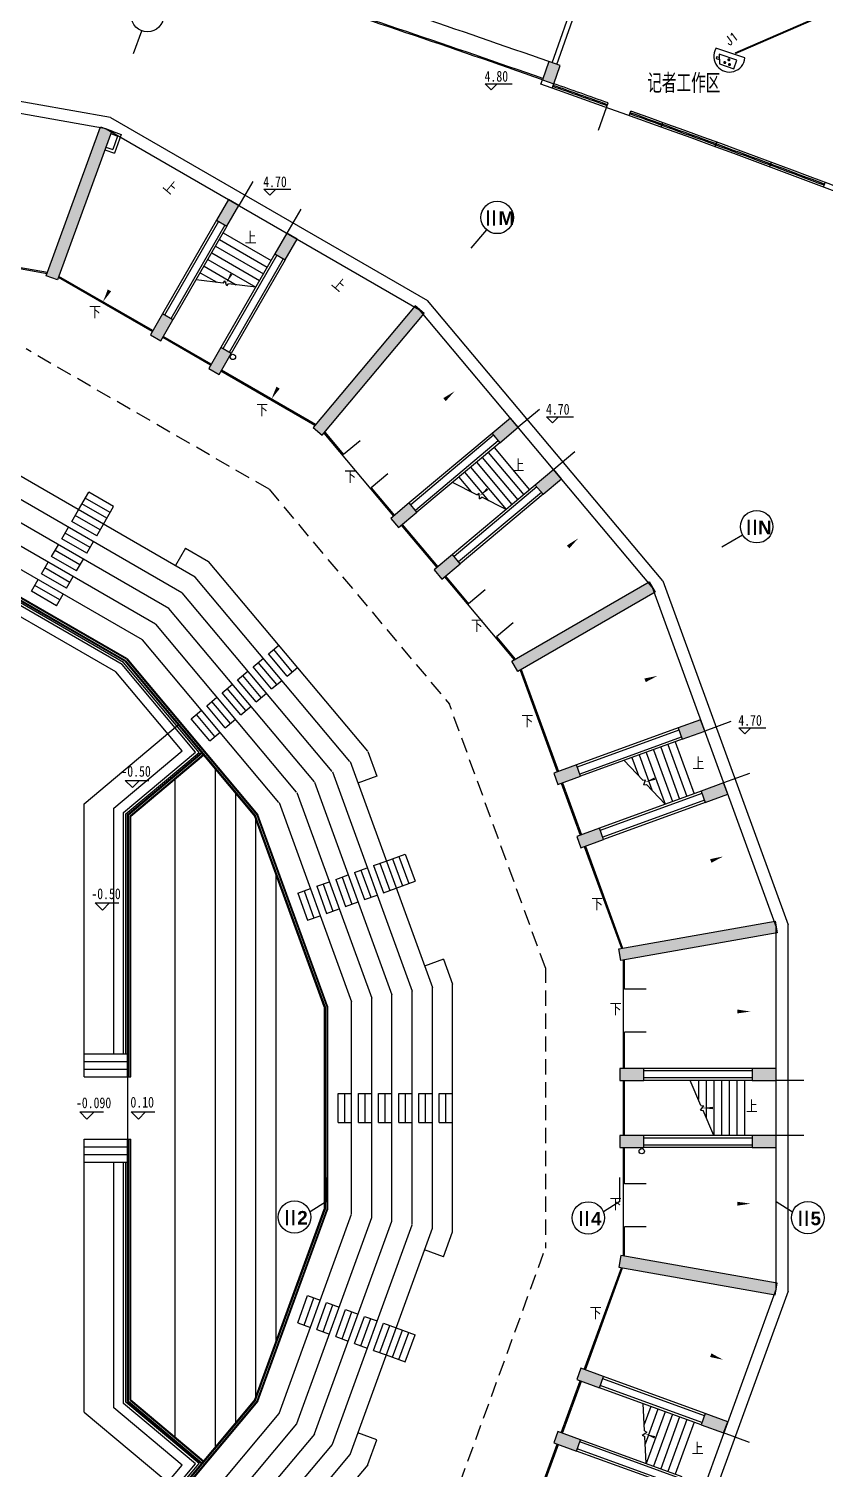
# Model space of a CAD drawing. Extents: x 23317406 to 24383751, y 42324270 to 43451021.
# Drawn here: x 24008980 to 24042113, y 43083414 to 43143351 of the extents above; entities that cross this region are included whole.
import ezdxf

# ---------------------------------------------------------------- set-up
doc = ezdxf.new("R2010")
doc.units = 0
doc.header["$MEASUREMENT"] = 0
doc.linetypes.add('HIDDEN', pattern=[9.525, 6.35, -3.175])
doc.layers.get('0').update_dxf_attribs({"linetype": 'CONTINUOUS'})
for name, color, linetype in [('WZ', 7, 'CONTINUOUS'), ('Y-LG', 7, 'CONTINUOUS'), ('墙', 7, 'CONTINUOUS'), ('投影', 9, 'CONTINUOUS'), ('柱填充', 8, 'CONTINUOUS'), ('柱形', 7, 'CONTINUOUS'), ('标注', 7, 'CONTINUOUS'), ('栏杆', 146, 'CONTINUOUS'), ('楼梯', 5, 'CONTINUOUS'), ('汉字', 7, 'CONTINUOUS'), ('监控管线', 11, 'CONTINUOUS'), ('监控设备', 1, 'CONTINUOUS'), ('辅助件', 9, 'CONTINUOUS'), ('边界', 9, 'CONTINUOUS'), ('门窗', 7, 'CONTINUOUS')]:
    doc.layers.add(name, color=color, linetype=linetype)
doc.styles.add('HZTXT', font='txt', dxfattribs={"width": 0.9, "bigfont": 'HZTXT'})
doc.styles.add('KSHZ', font='ROMANS.shx', dxfattribs={"height": 800, "bigfont": 'dfhz.shx'})
doc.styles.add('Q1', font='SimSun.ttf', dxfattribs={"width": 0.8, "height": 450})
doc.styles.add('T-SG-01$0$Arial', font='ARIALBD.TTF')
doc.linetypes.add('ZIGZAG', pattern='A,0.00254,-5.08,[131,ltypeshp.shx,S=5.08,R=0,X=-5.08,Y=0],-10.16,[131,ltypeshp.shx,S=5.08,R=180,X=5.08,Y=0],-5.08', length=20.32254)

# ---------------------------------------------------------------- blocks, each defined once
blk = doc.blocks.new('M100')
at = {"layer": '门窗'}
blk.add_line((0, 1000), (0, 0), dxfattribs=at)
blk = doc.blocks.new('A$C028B088E')
at = {"layer": 'WZ'}
for p, q in [((1282, 582), (78, 983)), ((111, 632), (96, 555)), ((223, 601), (111, 632)), ((219, 743), (228, 340)), ((952, 486), (219, 743)), ((96, 555), (227, 520)), ((228, 340), (834, 122)), ((834, 122), (957, 487))]:
    blk.add_line(p, q, dxfattribs=at)
at = {"layer": 'WZ', "const_width": 63.8}
for points in [[(480, 384, 1), (417, 395, 1)], [(655, 500, 1), (592, 512, 1)], [(680, 300, 1), (616, 311, 1)]]:
    blk.add_lwpolyline(points, format="xyb", close=True, dxfattribs=at)
at = {"layer": 'WZ'}
blk.add_arc((644, 646), 650, 149.90908, 354.3172, dxfattribs=at)

msp = doc.modelspace()

# ---------------------------------------------------------------- hatches: boundary and pattern name
at = {"layer": '柱填充'}
for points in [[(24031087.91549, 43141821.59924), (24030616.17449, 43141987.31114), (24030351.03545, 43141232.52555), (24030822.77645, 43141066.81365)], [(24012434.47753, 43139102.5972), (24010177.05122, 43132900.36939), (24009707.20491, 43133071.37946), (24011964.63122, 43139273.60728)], [(24016791.05821, 43135382.49565), (24017224.07091, 43135132.49565), (24017724.07091, 43135998.52105), (24017291.05821, 43136248.52105)], [(24020148.94204, 43134598.52105), (24019715.92934, 43134848.52105), (24019215.92934, 43133982.49565), (24019648.94204, 43133732.49565)], [(24014974.06935, 43131235.38223), (24014541.05665, 43131485.38223), (24014041.05665, 43130619.35683), (24014474.06935, 43130369.35683)], [(24025048.93452, 43131819.63707), (24020806.36083, 43126763.53463), (24021189.38305, 43126442.14082), (24025431.95674, 43131498.24326)], [(24017398.94204, 43129835.38133), (24016965.92934, 43130085.38133), (24016465.92934, 43129219.35593), (24016898.94204, 43128969.35593)], [(24028253.45391, 43126512.45278), (24028574.84772, 43126129.43056), (24029340.89216, 43126772.21817), (24029019.49836, 43127155.24039)], [(24031140.69747, 43124627.29373), (24030819.30366, 43125010.31595), (24030053.25922, 43124367.52834), (24030374.65303, 43123984.50612)], [(24025127.64657, 43123236.8877), (24024806.25276, 43123619.90992), (24024040.20832, 43122977.12231), (24024361.60212, 43122594.10009)], [(24026927.45303, 43121091.96187), (24026606.05923, 43121474.9841), (24025840.01478, 43120832.19649), (24026161.40859, 43120449.17427)], [(24035044.74981, 43119907.08827), (24029328.74574, 43116606.95178), (24029078.74574, 43117039.96449), (24034794.74981, 43120340.10097)], [(24035990.84924, 43114256.96873), (24036161.85931, 43113787.12242), (24037101.55194, 43114129.14256), (24036930.54186, 43114598.98887)], [(24031933.2419, 43112248.03347), (24031762.23183, 43112717.87978), (24030822.53921, 43112375.85964), (24030993.54928, 43111906.01333)], [(24038059.20834, 43111498.00323), (24037888.19826, 43111967.84954), (24036948.50564, 43111625.82939), (24037119.51572, 43111155.98308)], [(24032890.89892, 43109616.89244), (24032719.88885, 43110086.73875), (24031780.19623, 43109744.7186), (24031951.2063, 43109274.87229)], [(24040113.41204, 43105727.1966), (24033613.41204, 43104581.07122), (24033526.58796, 43105073.4751), (24040026.58796, 43106219.60047)], [(24034570.00013, 43099594.23755), (24034570.00013, 43100094.23755), (24033570.00013, 43100094.23755), (24033570.00013, 43099594.23755)], [(24039070.00013, 43100094.23575), (24039070.00013, 43099594.23575), (24040070.00013, 43099594.23575), (24040070.00013, 43100094.23575)], [(24034570.00013, 43096794.23575), (24034570.00013, 43097294.23575), (24033570.00013, 43097294.23575), (24033570.00013, 43096794.23575)], [(24040070.00013, 43096794.23575), (24040070.00013, 43097294.23575), (24039070.00013, 43097294.23575), (24039070.00013, 43096794.23575)], [(24040113.41204, 43091161.27632), (24033613.41204, 43092307.4017), (24033526.58796, 43091814.99782), (24040026.58796, 43090668.87245)], [(24032719.88928, 43086801.73447), (24032890.89935, 43087271.58078), (24031951.20673, 43087613.60093), (24031780.19665, 43087143.75461)], [(24037119.51552, 43085732.48844), (24036948.50545, 43085262.64213), (24037888.19807, 43084920.62199), (24038059.20814, 43085390.4683)], [(24031762.23226, 43084170.59344), (24031933.24233, 43084640.43975), (24030993.54971, 43084982.45989), (24030822.53964, 43084512.61358)]]:
    msp.add_hatch(color=256, dxfattribs=at).paths.add_polyline_path(points)

# ---------------------------------------------------------------- linework, layer by layer
for p, q in [((24013342.34069, 43142327.88185), (24013684.36084, 43143267.57447)), ((24027388.18137, 43134218.51195), (24028030.96898, 43134984.5564)), ((24037813.38636, 43121794.23646), (24038679.41176, 43122294.23646)), ((24021370, 43094554.04466), (24021370, 43095554.04466)), ((24033570.00036, 43094554.04466), (24033570.00036, 43095554.04466)), ((24040070.00036, 43094554.04466), (24040070.00036, 43095554.04466))]:
    msp.add_line(p, q)
at = {"color": 2}
for centre in [(24013915.22443, 43143901.86699), (24028464.85062, 43135501.63639), (24039263.97891, 43122631.73646), (24020033.56529, 43093906.43402), (24032257.21979, 43093869.79482), (24041388.66415, 43093879.04466)]:
    msp.add_circle(centre, 675, dxfattribs=at)
at = {"layer": 'Y-LG'}
for centre in [(24017472.58651, 43129697.78469), (24034479.68447, 43096645.68354)]:
    msp.add_circle(centre, 110, dxfattribs=at)
at = {"layer": '墙'}
for p, q in [((24030757.63887, 43141937.61792), (24033640.57708, 43150146.05338)), ((24030946.33527, 43141871.33316), (24033829.27718, 43150079.77915)), ((24016791.05808, 43135382.4958), (24014541.05808, 43131485.38148)), ((24016877.66062, 43135332.4958), (24014627.66062, 43131435.38148)), ((24017137.46825, 43135182.4958), (24014887.46825, 43131285.38148)), ((24017224.07079, 43135132.4958), (24014974.07079, 43131235.38148)), ((24019215.92921, 43133982.4958), (24016965.92921, 43130085.38148)), ((24019302.53175, 43133932.4958), (24017052.53176, 43130035.38148)), ((24019562.33938, 43133782.4958), (24017312.33938, 43129885.38148)), ((24019648.94192, 43133732.4958), (24017398.94192, 43129835.38148)), ((24028253.45372, 43126512.45311), (24024806.25373, 43123619.90887)), ((24028317.73248, 43126435.84867), (24024870.53249, 43123543.30443)), ((24028510.56876, 43126206.03534), (24025063.36877, 43123313.49109)), ((24028574.84753, 43126129.43089), (24025127.64753, 43123236.88665)), ((24030053.25903, 43124367.52867), (24026606.05903, 43121474.98443)), ((24030117.53779, 43124290.92423), (24026670.3378, 43121398.37999)), ((24030310.37407, 43124061.1109), (24026863.17408, 43121168.56665)), ((24030374.65283, 43123984.50645), (24026927.45284, 43121091.96221)), ((24035990.84905, 43114256.96926), (24031762.23226, 43112717.87861)), ((24036025.05106, 43114163), (24031796.43427, 43112623.90935)), ((24036127.65711, 43113881.09221), (24031899.04031, 43112342.00157)), ((24036161.85912, 43113787.12295), (24031933.24233, 43112248.0323)), ((24036948.50545, 43111625.82992), (24032719.88866, 43110086.73928)), ((24036982.70747, 43111531.86066), (24032754.09067, 43109992.77001)), ((24037085.31351, 43111249.95287), (24032856.69672, 43109710.86223)), ((24037119.51552, 43111155.98361), (24032890.89873, 43109616.89297)), ((24039070, 43100094.23646), (24034570, 43100094.23646)), ((24039070, 43099994.23646), (24034570, 43099994.23646)), ((24039070, 43099694.23646), (24034570, 43099694.23646)), ((24039070, 43099594.23646), (24034570, 43099594.23646)), ((24039070, 43097294.23646), (24034570, 43097294.23646)), ((24039070, 43097194.23646), (24034570, 43097194.23646)), ((24039070, 43096894.23646), (24034570, 43096894.23646)), ((24039070, 43096794.23646), (24034570, 43096794.23646)), ((24037085.31351, 43085638.52004), (24032856.69671, 43087177.61069)), ((24037119.51552, 43085732.48931), (24032890.89873, 43087271.57995)), ((24036948.50545, 43085262.643), (24032719.88866, 43086801.73364)), ((24036982.70746, 43085356.61226), (24032754.09067, 43086895.7029)), ((24036161.85912, 43083101.34997), (24031933.24233, 43084640.44061)), ((24035990.84905, 43082631.50366), (24031762.23226, 43084170.5943)), ((24036025.05106, 43082725.47292), (24031796.43427, 43084264.56356)), ((24036127.65711, 43083007.38071), (24031899.04031, 43084546.47135))]:
    msp.add_line(p, q, dxfattribs=at)
at = {"layer": '墙', "ltscale": 100}
for p, q in [((24005307.04405, 43133955.47879), (24009744.22252, 43133173.08451)), ((24014116.05661, 43130749.26074), (24010214.06883, 43133002.07443)), ((24016540.9293, 43129349.25984), (24014549.06931, 43130499.26074)), ((24020875.93117, 43126846.44534), (24016973.942, 43129099.25984)), ((24021258.95339, 43126525.05153), (24024155.11488, 43123073.54068)), ((24024476.50868, 43122690.51846), (24025954.92134, 43120928.61486)), ((24026276.31515, 43120545.59264), (24029172.47762, 43117094.08061)), ((24029422.47663, 43116661.06909), (24030963.4925, 43112427.16277)), ((24031134.50258, 43111957.31645), (24031921.14952, 43109796.02173)), ((24032092.15959, 43109326.17542), (24033633.17492, 43105092.27061)), ((24033719.99956, 43100094.2378), (24033719.99956, 43104599.86676)), ((24033719.99956, 43097294.236), (24033719.99956, 43099594.2378)), ((24033719.99956, 43092288.60857), (24033719.99956, 43096794.236)), ((24032092.15808, 43087562.29861), (24033633.17399, 43091796.2032)), ((24031134.50069, 43084931.15771), (24031921.14794, 43087092.45232)), ((24029422.47409, 43080227.40532), (24030963.49056, 43084461.31142))]:
    msp.add_line(p, q, dxfattribs=at)
at = {"layer": '墙', "color": 9, "linetype": 'ZIGZAG', "ltscale": 10}
for p, q in [((24008565.59204, 43133431.68019), (24009761.58733, 43133220.79395)), ((24014141.05661, 43130792.56201), (24010231.43364, 43133049.78388)), ((24016565.9293, 43129392.56111), (24014574.06931, 43130542.56201)), ((24020908.56636, 43126885.33843), (24016998.942, 43129142.56111)), ((24021291.58858, 43126563.94463), (24022072.21906, 43125633.62544)), ((24023229.23676, 43124254.74545), (24024193.4171, 43123105.68006)), ((24024514.8109, 43122722.65784), (24025993.22356, 43120960.75424)), ((24026314.61737, 43120577.73202), (24027278.7987, 43119428.66546)), ((24028435.8164, 43118049.78546), (24029216.44688, 43117119.46627)), ((24029466.44589, 43116686.45475), (24031010.47714, 43112444.26377)), ((24031181.48721, 43111974.41746), (24031968.13415, 43109813.12274)), ((24032139.14423, 43109343.27643), (24033683.17492, 43105101.08696)), ((24033769.99956, 43103394.23767), (24033769.99956, 43104608.68311)), ((24033769.99956, 43100094.2378), (24033769.99956, 43101594.23767)), ((24033769.99956, 43097294.236), (24033769.99956, 43099594.2378)), ((24033769.99956, 43095294.23767), (24033769.99956, 43096794.236)), ((24033769.99956, 43092279.79222), (24033769.99956, 43093494.23767)), ((24032139.14271, 43087545.19759), (24033683.17399, 43091787.38685)), ((24031181.48532, 43084914.0567), (24031968.13257, 43087075.35131)), ((24029466.44335, 43080202.01964), (24031010.47519, 43084444.21041))]:
    msp.add_line(p, q, dxfattribs=at)
at = {"layer": '墙', "ltscale": 5000}
for start, end in [(67.1172342395, 67.1172342395), (66.2587266313, 66.2587266313), (64.4772342395, 64.4772342395), (64.9387266313, 64.9387266313)]:
    msp.add_arc((23850578.58196, 42857442.58139), 533172.67138, start, end, dxfattribs=at)
at = {"layer": '墙'}
for centre, start, end in [((23850634.74669, 42857737.27781), 79.4743453394, 79.4743453394), ((23850639.30178, 42857736.37231), 78.1227654233, 78.1227654233), ((23850644.55659, 42857735.23786), 77.5606287088, 77.5606287088), ((23850649.0789, 42857734.18074), 76.2090487927, 76.2090487927)]:
    msp.add_arc(centre, 530172.67138, start, end, dxfattribs=at)
at = {"layer": '投影', "linetype": 'HIDDEN', "ltscale": 100}
for p, q in [((24018974.49064, 43124191.46579), (24008865.50936, 43130027.88885)), ((24018974.49064, 43124191.46579), (24026477.6515, 43115249.54689)), ((24030470, 43104280.65952), (24026477.6515, 43115249.54689)), ((24030470, 43104280.65952), (24030470, 43092607.8134)), ((24026269.27368, 43081066.4127), (24030470, 43092607.8134))]:
    msp.add_line(p, q, dxfattribs=at)
at = {"layer": '投影'}
for p, q in [((24015900.67538, 43120539.04134), (24007233.21652, 43125543.20107)), ((24015352.40431, 43119885.63733), (24006941.48758, 43124741.6824)), ((24014804.13325, 43119232.23333), (24006649.75864, 43123940.16373)), ((24011050.38478, 43123339.35794), (24011470.38478, 43124066.81928)), ((24012369.61526, 43123224.33216), (24011330.38478, 43123824.33216)), ((24012509.61526, 43123466.81927), (24011470.38478, 43124066.81928)), ((24014255.86219, 43118578.82932), (24006358.0297, 43123138.64506)), ((24010770.38478, 43122854.38371), (24011050.38478, 43123339.35794)), ((24011949.61526, 43122496.87082), (24010910.38478, 43123096.87082)), ((24012229.61526, 43122981.84505), (24011190.38478, 43123581.84505)), ((24012089.61526, 43122739.35793), (24012509.61526, 43123466.81927)), ((24010350.38477, 43122126.92237), (24010630.38477, 43122611.8966)), ((24011809.61526, 43122254.38371), (24010770.38478, 43122854.38371)), ((24011809.61526, 43122254.38371), (24012089.61526, 43122739.35793)), ((24013707.59112, 43117925.42532), (24006066.30076, 43122337.12639)), ((24009930.38477, 43121399.46103), (24010210.38477, 43121884.43526)), ((24011389.61526, 43121526.92237), (24010350.38477, 43122126.92237)), ((24011529.61526, 43121769.40948), (24010490.38478, 43122369.40949)), ((24011389.61526, 43121526.92237), (24011669.61526, 43122011.8966)), ((24012969.61712, 43117035.1362), (24005670.38291, 43121249.35104)), ((24013060.99563, 43117144.03686), (24005719.0044, 43121382.93749)), ((24010969.61526, 43120799.46103), (24009930.38477, 43121399.46103)), ((24011109.61526, 43121041.94814), (24010070.38477, 43121641.94815)), ((24010969.61526, 43120799.46103), (24011249.61526, 43121284.43526)), ((24015497.4029, 43121741.81927), (24015077.4029, 43121014.35793)), ((24015497.4029, 43121741.81927), (24016455.05458, 43121188.91881)), ((24009510.38477, 43120671.9997), (24009790.38477, 43121156.97392)), ((24010549.61526, 43120071.99969), (24009510.38477, 43120671.9997)), ((24010689.61526, 43120314.48681), (24009650.38477, 43120914.48681)), ((24023078.69083, 43113295.1765), (24016455.05457, 43121188.91881)), ((24009090.38477, 43119944.53836), (24009370.38477, 43120429.51258)), ((24010269.61525, 43119587.02547), (24009230.38477, 43120187.02547)), ((24010549.61526, 43120071.99969), (24010829.61526, 43120556.97392)), ((24022340.00723, 43112868.69732), (24015906.78351, 43120535.5148)), ((24010129.61525, 43119344.53836), (24009090.38477, 43119944.53836)), ((24010129.61525, 43119344.53836), (24010409.61525, 43119829.51258)), ((24021601.32363, 43112442.21814), (24015358.51245, 43119882.11079)), ((24020862.64002, 43112015.73897), (24014810.24138, 43119228.70679)), ((24020123.95642, 43111589.25979), (24014261.97032, 43118575.30278)), ((24019385.27282, 43111162.78061), (24013713.69926, 43117921.89877)), ((24018954.48206, 43117339.01177), (24019383.46695, 43117698.97283)), ((24012969.61712, 43117035.1362), (24018387.30728, 43110578.58447)), ((24013060.99563, 43117144.03686), (24018510.42122, 43110649.66434)), ((24018311.00473, 43116799.07018), (24018739.98962, 43117159.03124)), ((24019725.82719, 43116419.75844), (24018954.48206, 43117339.01177)), ((24019940.31964, 43116599.73897), (24019168.97451, 43117518.9923)), ((24017667.5274, 43116259.12859), (24018096.51229, 43116619.08965)), ((24018653.36497, 43115519.85578), (24017882.01984, 43116439.10912)), ((24019082.34986, 43115879.81685), (24018311.00473, 43116799.07018)), ((24019296.84231, 43116059.79738), (24018525.49717, 43116979.05071)), ((24019725.82719, 43116419.75844), (24020154.81208, 43116779.7195)), ((24017024.05007, 43115719.18699), (24017453.03495, 43116079.14806)), ((24018009.88764, 43114979.91419), (24017238.54251, 43115899.16752)), ((24018438.87253, 43115339.87525), (24017667.5274, 43116259.12859)), ((24019082.34986, 43115879.81685), (24019511.33475, 43116239.77791)), ((24016380.57273, 43115179.2454), (24016809.55762, 43115539.20646)), ((24017366.41031, 43114439.9726), (24016595.06518, 43115359.22593)), ((24017795.3952, 43114799.93366), (24017024.05007, 43115719.18699)), ((24018438.87253, 43115339.87525), (24018867.85742, 43115699.83632)), ((24015737.0954, 43114639.30381), (24016166.08029, 43114999.26487)), ((24016508.44053, 43113720.05048), (24015737.0954, 43114639.30381)), ((24016722.93298, 43113900.03101), (24015951.58785, 43114819.28434)), ((24017151.91787, 43114259.99207), (24016380.57273, 43115179.2454)), ((24017151.91787, 43114259.99207), (24017580.90275, 43114619.95313)), ((24017795.3952, 43114799.93366), (24018224.38009, 43115159.89472)), ((24011290, 43111103.55879), (24015196.37148, 43114381.39366)), ((24016508.44053, 43113720.05048), (24016937.42542, 43114080.01154)), ((24013090, 43110655.82719), (24016160.5529, 43113232.327)), ((24013230, 43110590.54412), (24016250.54316, 43113125.08078)), ((24022346.95316, 43112856.66662), (24025770, 43103451.92271)), ((24023085.63676, 43113283.1458), (24023461.43065, 43112250.66056)), ((24016750, 43084358.62162), (24016750, 43112529.8513)), ((24021608.26955, 43112430.18744), (24024930, 43103303.80805)), ((24023461.43065, 43112250.66056), (24022672.08885, 43111963.36364)), ((24015070, 43084753.98544), (24015070, 43112134.48744)), ((24020869.58595, 43112003.70827), (24024090, 43103155.69338)), ((24011290, 43099744.23646), (24011290, 43111103.55879)), ((24017590, 43085359.69464), (24017590, 43111528.77828)), ((24017590, 43098444.23646), (24017590, 43111528.77828)), ((24019392.21874, 43111150.74991), (24022410, 43102859.46406)), ((24020130.90235, 43111577.22909), (24023250, 43103007.57872)), ((24013090, 43099744.23646), (24013090, 43110655.82719)), ((24013230, 43099744.23646), (24013230, 43110590.54412)), ((24021270.00001, 43102658.4513), (24018387.30728, 43110578.58447)), ((24018430, 43086427.18575), (24018430, 43110461.28717)), ((24021410.00001, 43102683.13708), (24018510.42122, 43110649.66434)), ((24023325.83048, 43108529.89282), (24023852.05834, 43108721.4241)), ((24023588.94441, 43108625.65846), (24023999.36858, 43107498.02732)), ((24023852.05834, 43108721.4241), (24024641.40015, 43109008.72102)), ((24024115.17228, 43108817.18974), (24024525.59645, 43107689.5586)), ((24024378.28621, 43108912.95538), (24024788.71038, 43107785.32424)), ((24024641.40015, 43109008.72102), (24025051.82432, 43107881.08988)), ((24019270, 43088735.06678), (24019270, 43108153.40614)), ((24021747.14687, 43107955.29898), (24022273.37474, 43108146.83026)), ((24022010.26081, 43108051.06462), (24022420.68498, 43106923.43348)), ((24022536.48867, 43108242.5959), (24023062.71654, 43108434.12718)), ((24022536.48867, 43108242.5959), (24022946.91285, 43107114.96476)), ((24022799.60261, 43108338.36154), (24023210.02678, 43107210.7304)), ((24023325.83048, 43108529.89282), (24023736.25465, 43107402.26168)), ((24020168.46327, 43107380.70514), (24020694.69114, 43107572.23642)), ((24020431.5772, 43107476.47078), (24020842.00138, 43106348.83964)), ((24020957.80507, 43107668.00206), (24021484.03294, 43107859.53334)), ((24020957.80507, 43107668.00206), (24021368.22924, 43106540.37092)), ((24021220.91901, 43107763.7677), (24021631.34318, 43106636.13656)), ((24021747.14687, 43107955.29898), (24022157.57105, 43106827.66784)), ((24023736.25465, 43107402.26168), (24024262.48252, 43107593.79296)), ((24024262.48252, 43107593.79296), (24025051.82432, 43107881.08988)), ((24020168.46327, 43107380.70514), (24020578.88744, 43106253.074)), ((24022157.57105, 43106827.66784), (24022683.79891, 43107019.19911)), ((24022946.91285, 43107114.96476), (24023473.14071, 43107306.49604)), ((24020578.88744, 43106253.074), (24021105.11531, 43106444.60527)), ((24021368.22924, 43106540.37092), (24021894.45711, 43106731.90219)), ((24026231.79381, 43104639.15034), (24025442.45201, 43104351.85342)), ((24026231.79381, 43104639.15034), (24026610, 43103600.03738)), ((24024930, 43093591.71795), (24024930, 43103303.80805)), ((24025770, 43093443.60329), (24025770, 43103451.92271)), ((24026610, 43093295.48862), (24026610, 43103600.03738)), ((24021270.00001, 43102658.4513), (24021270, 43094230.02162)), ((24021410.00001, 43102683.13708), (24021410, 43094205.33584)), ((24022410, 43094036.06194), (24022410, 43102859.46406)), ((24023250, 43093887.94728), (24023250, 43103007.57872)), ((24024090, 43093739.83261), (24024090, 43103155.69338)), ((24011290, 43099744.23646), (24013230, 43099744.23646)), ((24021850, 43097844.23646), (24021850, 43099044.23646)), ((24021850, 43099044.23646), (24022410, 43099044.23646)), ((24022130, 43097844.23646), (24022130, 43099044.23646)), ((24022690, 43097844.23646), (24022690, 43099044.23646)), ((24022690, 43099044.23646), (24023250, 43099044.23646)), ((24022970, 43097844.23646), (24022970, 43099044.23646)), ((24023530, 43097844.23646), (24023530, 43099044.23646)), ((24023530, 43099044.23646), (24024090, 43099044.23646)), ((24023810, 43097844.23646), (24023810, 43099044.23646)), ((24024370, 43097844.23646), (24024370, 43099044.23646)), ((24024370, 43099044.23646), (24024930, 43099044.23646)), ((24024650, 43097844.23646), (24024650, 43099044.23646)), ((24025210, 43097844.23646), (24025210, 43099044.23646)), ((24025210, 43099044.23646), (24025770, 43099044.23646)), ((24025490, 43097844.23646), (24025490, 43099044.23646)), ((24026050, 43097844.23646), (24026050, 43099044.23646)), ((24026050, 43099044.23646), (24026610, 43099044.23646)), ((24026330, 43097844.23646), (24026330, 43099044.23646)), ((24021850, 43097844.23646), (24022410, 43097844.23646)), ((24022690, 43097844.23646), (24023250, 43097844.23646)), ((24023530, 43097844.23646), (24024090, 43097844.23646)), ((24024370, 43097844.23646), (24024930, 43097844.23646)), ((24025210, 43097844.23646), (24025770, 43097844.23646)), ((24026050, 43097844.23646), (24026610, 43097844.23646)), ((24011290, 43085784.91409), (24011290, 43097144.23646)), ((24011290, 43097144.23646), (24013230, 43097144.23646)), ((24013090, 43086232.64569), (24013090, 43097144.23646)), ((24013230, 43086297.92876), (24013230, 43097144.23646)), ((24018387.30727, 43086309.88845), (24021270, 43094230.02162)), ((24018510.42121, 43086238.80858), (24021410, 43094205.33584)), ((24019392.21874, 43085737.72301), (24022410, 43094029.00886)), ((24020130.90235, 43085311.24383), (24023250, 43093880.8942)), ((24020869.58595, 43084884.76465), (24024090, 43093732.77953)), ((24021608.26955, 43084458.28547), (24024930, 43093584.66487)), ((24022346.95316, 43084031.8063), (24025770, 43093436.55021)), ((24026231.79381, 43092256.37566), (24026610, 43093295.48862)), ((24026231.79381, 43092256.37566), (24025442.45201, 43092543.67258)), ((24020168.46327, 43089507.76778), (24020578.88744, 43090635.39892)), ((24020578.88744, 43090635.39892), (24021105.11531, 43090443.86765)), ((24020431.5772, 43089412.00214), (24020842.00138, 43090539.63328)), ((24020957.80507, 43089220.47086), (24021368.22924, 43090348.102)), ((24021220.91901, 43089124.70522), (24021631.34318, 43090252.33636)), ((24021368.22924, 43090348.102), (24021894.45711, 43090156.57072)), ((24021747.14687, 43088933.17394), (24022157.57105, 43090060.80508)), ((24022157.57105, 43090060.80508), (24022683.79891, 43089869.2738)), ((24020168.46327, 43089507.76778), (24020694.69114, 43089316.2365)), ((24022010.26081, 43088837.4083), (24022420.68498, 43089965.03944)), ((24022536.48867, 43088645.87702), (24022946.91285, 43089773.50816)), ((24022799.60261, 43088550.11138), (24023210.02678, 43089677.74252)), ((24022946.91285, 43089773.50816), (24023473.14071, 43089581.97688)), ((24023325.83048, 43088358.5801), (24023736.25465, 43089486.21124)), ((24023736.25465, 43089486.21124), (24024262.48252, 43089294.67996)), ((24020957.80507, 43089220.47086), (24021484.03294, 43089028.93958)), ((24021747.14687, 43088933.17394), (24022273.37474, 43088741.64266)), ((24023588.94441, 43088262.81446), (24023999.36858, 43089390.4456)), ((24024115.17228, 43088071.28318), (24024525.59645, 43089198.91432)), ((24024262.48252, 43089294.67996), (24025051.82432, 43089007.38304)), ((24024378.28621, 43087975.51754), (24024788.71038, 43089103.14868)), ((24024641.40015, 43087879.7519), (24025051.82432, 43089007.38304)), ((24022536.48867, 43088645.87702), (24023062.71654, 43088454.34574)), ((24023325.83048, 43088358.5801), (24023852.05834, 43088167.04882)), ((24023852.05834, 43088167.04882), (24024641.40015, 43087879.7519)), ((24018387.30727, 43086309.88845), (24012969.61711, 43079853.33673)), ((24018510.42121, 43086238.80858), (24013060.99562, 43079744.43606)), ((24013090, 43086232.64569), (24016160.5529, 43083656.14588)), ((24013230, 43086297.92876), (24016250.54316, 43083763.39211)), ((24011290, 43085784.91409), (24015196.37148, 43082507.07922)), ((24019385.27282, 43085725.69231), (24013713.69926, 43078966.57415)), ((24020123.95642, 43085299.21313), (24014261.97032, 43078313.17014)), ((24020862.64002, 43084872.73395), (24014810.24138, 43077659.76613)), ((24023461.43065, 43084637.81235), (24022672.08885, 43084925.10927)), ((24023085.63676, 43083605.32712), (24023461.43065, 43084637.81235)), ((24021601.32363, 43084446.25478), (24015358.51245, 43077006.36213)), ((24022340.00723, 43084019.7756), (24015906.78351, 43076352.95812)), ((24023078.69083, 43083593.29642), (24016455.05457, 43075699.55411))]:
    msp.add_line(p, q, dxfattribs=at)
at = {"layer": '柱形'}
for p, q in [((24030616.17449, 43141987.31114), (24030351.03545, 43141232.52555)), ((24031087.91549, 43141821.59924), (24030616.17449, 43141987.31114)), ((24030822.77645, 43141066.81365), (24031087.91549, 43141821.59924)), ((24030351.03545, 43141232.52555), (24030822.77645, 43141066.81365)), ((24009707.20491, 43133071.37946), (24011964.63122, 43139273.60728)), ((24011964.63122, 43139273.60728), (24012434.47753, 43139102.5972)), ((24011964.63122, 43139273.60728), (24012829.14843, 43138958.94874)), ((24012434.47753, 43139102.5972), (24010177.05122, 43132900.36939)), ((24012393.43511, 43138989.83409), (24012675.3429, 43138887.22805)), ((24012675.3429, 43138887.22805), (24012470.13081, 43138323.41247)), ((24012829.14843, 43138958.94874), (24012541.85151, 43138169.60694)), ((24012147.18061, 43138313.2554), (24012541.85151, 43138169.60694)), ((24012188.22302, 43138426.01852), (24012470.13081, 43138323.41247)), ((24017291.05821, 43136248.52105), (24016791.05821, 43135382.49565)), ((24017724.07091, 43135998.52105), (24017291.05821, 43136248.52105)), ((24017224.07091, 43135132.49565), (24017724.07091, 43135998.52105)), ((24016791.05821, 43135382.49565), (24017224.07091, 43135132.49565)), ((24019715.92934, 43134848.52105), (24019215.92934, 43133982.49565)), ((24019648.94204, 43133732.49565), (24020148.94204, 43134598.52105)), ((24020148.94204, 43134598.52105), (24019715.92934, 43134848.52105)), ((24019215.92934, 43133982.49565), (24019648.94204, 43133732.49565)), ((24010177.05122, 43132900.36939), (24009707.20491, 43133071.37946)), ((24014541.05665, 43131485.38223), (24014041.05665, 43130619.35683)), ((24014974.06935, 43131235.38223), (24014541.05665, 43131485.38223)), ((24025048.93452, 43131819.63707), (24020806.36083, 43126763.53463)), ((24021189.38305, 43126442.14082), (24025431.95674, 43131498.24326)), ((24025431.95674, 43131498.24326), (24025048.93452, 43131819.63707)), ((24014474.06935, 43130369.35683), (24014974.06935, 43131235.38223)), ((24014041.05665, 43130619.35683), (24014474.06935, 43130369.35683)), ((24016965.92934, 43130085.38133), (24016465.92934, 43129219.35593)), ((24016898.94204, 43128969.35593), (24017398.94204, 43129835.38133)), ((24017398.94204, 43129835.38133), (24016965.92934, 43130085.38133)), ((24016465.92934, 43129219.35593), (24016898.94204, 43128969.35593)), ((24020806.36083, 43126763.53463), (24021189.38305, 43126442.14082)), ((24029019.49836, 43127155.24039), (24028253.45391, 43126512.45278)), ((24028574.84772, 43126129.43056), (24029340.89216, 43126772.21817)), ((24029340.89216, 43126772.21817), (24029019.49836, 43127155.24039)), ((24028253.45391, 43126512.45278), (24028574.84772, 43126129.43056)), ((24030819.30366, 43125010.31595), (24030053.25922, 43124367.52834)), ((24031140.69747, 43124627.29373), (24030819.30366, 43125010.31595)), ((24030053.25922, 43124367.52834), (24030374.65303, 43123984.50612)), ((24030374.65303, 43123984.50612), (24031140.69747, 43124627.29373)), ((24024806.25276, 43123619.90992), (24024040.20832, 43122977.12231)), ((24025127.64657, 43123236.8877), (24024806.25276, 43123619.90992)), ((24024361.60212, 43122594.10009), (24025127.64657, 43123236.8877)), ((24024040.20832, 43122977.12231), (24024361.60212, 43122594.10009)), ((24026606.05923, 43121474.9841), (24025840.01478, 43120832.19649)), ((24026927.45303, 43121091.96187), (24026606.05923, 43121474.9841)), ((24025840.01478, 43120832.19649), (24026161.40859, 43120449.17427)), ((24026161.40859, 43120449.17427), (24026927.45303, 43121091.96187)), ((24029078.74574, 43117039.96449), (24034794.74981, 43120340.10097)), ((24034794.74981, 43120340.10097), (24035044.74981, 43119907.08827)), ((24035044.74981, 43119907.08827), (24029328.74574, 43116606.95178)), ((24029328.74574, 43116606.95178), (24029078.74574, 43117039.96449)), ((24036930.54186, 43114598.98887), (24035990.84924, 43114256.96873)), ((24037101.55194, 43114129.14256), (24036930.54186, 43114598.98887)), ((24035990.84924, 43114256.96873), (24036161.85931, 43113787.12242)), ((24036161.85931, 43113787.12242), (24037101.55194, 43114129.14256)), ((24031762.23183, 43112717.87978), (24030822.53921, 43112375.85964)), ((24030822.53921, 43112375.85964), (24030993.54928, 43111906.01333)), ((24030993.54928, 43111906.01333), (24031933.2419, 43112248.03347)), ((24031933.2419, 43112248.03347), (24031762.23183, 43112717.87978)), ((24037888.19826, 43111967.84954), (24036948.50564, 43111625.82939)), ((24036948.50564, 43111625.82939), (24037119.51572, 43111155.98308)), ((24038059.20834, 43111498.00323), (24037888.19826, 43111967.84954)), ((24037119.51572, 43111155.98308), (24038059.20834, 43111498.00323)), ((24032719.88885, 43110086.73875), (24031780.19623, 43109744.7186)), ((24032890.89892, 43109616.89244), (24032719.88885, 43110086.73875)), ((24031780.19623, 43109744.7186), (24031951.2063, 43109274.87229)), ((24031951.2063, 43109274.87229), (24032890.89892, 43109616.89244)), ((24033526.58796, 43105073.4751), (24040026.58796, 43106219.60047)), ((24040026.58796, 43106219.60047), (24040113.41204, 43105727.1966)), ((24040113.41204, 43105727.1966), (24033613.41204, 43104581.07122)), ((24033613.41204, 43104581.07122), (24033526.58796, 43105073.4751)), ((24034570.00013, 43100094.23755), (24033570.00013, 43100094.23755)), ((24033570.00013, 43100094.23755), (24033570.00013, 43099594.23755)), ((24034570.00013, 43099594.23755), (24034570.00013, 43100094.23755)), ((24040070.00013, 43100094.23575), (24039070.00013, 43100094.23575)), ((24039070.00013, 43100094.23575), (24039070.00013, 43099594.23575)), ((24040070.00013, 43099594.23575), (24040070.00013, 43100094.23575)), ((24033570.00013, 43099594.23755), (24034570.00013, 43099594.23755)), ((24039070.00013, 43099594.23575), (24040070.00013, 43099594.23575)), ((24034570.00013, 43097294.23575), (24033570.00013, 43097294.23575)), ((24033570.00013, 43097294.23575), (24033570.00013, 43096794.23575)), ((24034570.00013, 43096794.23575), (24034570.00013, 43097294.23575)), ((24040070.00013, 43097294.23575), (24039070.00013, 43097294.23575)), ((24039070.00013, 43097294.23575), (24039070.00013, 43096794.23575)), ((24040070.00013, 43096794.23575), (24040070.00013, 43097294.23575)), ((24033570.00013, 43096794.23575), (24034570.00013, 43096794.23575)), ((24039070.00013, 43096794.23575), (24040070.00013, 43096794.23575)), ((24033613.41204, 43092307.4017), (24033526.58796, 43091814.99782)), ((24040113.41204, 43091161.27632), (24033613.41204, 43092307.4017)), ((24033526.58796, 43091814.99782), (24040026.58796, 43090668.87245)), ((24040026.58796, 43090668.87245), (24040113.41204, 43091161.27632)), ((24031951.20673, 43087613.60093), (24031780.19665, 43087143.75461)), ((24031780.19665, 43087143.75461), (24032719.88928, 43086801.73447)), ((24032890.89935, 43087271.58078), (24031951.20673, 43087613.60093)), ((24032719.88928, 43086801.73447), (24032890.89935, 43087271.58078)), ((24037119.51552, 43085732.48844), (24036948.50545, 43085262.64213)), ((24036948.50545, 43085262.64213), (24037888.19807, 43084920.62199)), ((24038059.20814, 43085390.4683), (24037119.51552, 43085732.48844)), ((24037888.19807, 43084920.62199), (24038059.20814, 43085390.4683)), ((24030993.54971, 43084982.45989), (24030822.53964, 43084512.61358)), ((24031933.24233, 43084640.43975), (24030993.54971, 43084982.45989)), ((24031762.23226, 43084170.59344), (24031933.24233, 43084640.43975)), ((24030822.53964, 43084512.61358), (24031762.23226, 43084170.59344))]:
    msp.add_line(p, q, dxfattribs=at)
at = {"layer": '标注'}
for p, q in [((24021370, 43094554.04466), (24020688.03267, 43094129.60262)), ((24033570.00036, 43094554.04466), (24032888.03303, 43094129.60262)), ((24040070.00036, 43094554.04466), (24040751.96769, 43094129.60262))]:
    msp.add_line(p, q, dxfattribs=at)
at = {"layer": '栏杆'}
for p, q in [((24012992.46175, 43117062.36136), (24005682.53828, 43121282.74766)), ((24013038.15101, 43117116.8117), (24005706.84903, 43121349.54088)), ((24012992.46175, 43117062.36137), (24018418.08577, 43110596.35444)), ((24013038.151, 43117116.8117), (24018479.64274, 43110631.89437)), ((24013125, 43110639.50643), (24016183.05046, 43113205.51544)), ((24013195, 43110606.86489), (24016228.0456, 43113151.89233)), ((24013125, 43099744.23646), (24013125, 43110639.50643)), ((24013195, 43099744.23646), (24013195, 43110606.86489)), ((24021305.00001, 43102664.62274), (24018418.08577, 43110596.35444)), ((24021375.00001, 43102676.96563), (24018479.64274, 43110631.89437)), ((24021305.00001, 43102664.62275), (24021305.00001, 43094223.85017)), ((24021375.00001, 43102676.96564), (24021375.00001, 43094211.50729)), ((24013125, 43086248.96646), (24013125, 43097144.23646)), ((24013195, 43086281.60799), (24013195, 43097144.23646)), ((24018418.08576, 43086292.11848), (24021305.00001, 43094223.85017)), ((24018479.64272, 43086256.57855), (24021375.00001, 43094211.50729)), ((24018418.08576, 43086292.11848), (24012992.46174, 43079826.11156)), ((24018479.64273, 43086256.57855), (24013038.15099, 43079771.66122)), ((24013125, 43086248.96646), (24016183.05046, 43083682.95744)), ((24013195, 43086281.60799), (24016228.0456, 43083736.58055))]:
    msp.add_line(p, q, dxfattribs=at)
at = {"layer": '楼梯'}
for p, q in [((24016909.07103, 43134586.89927), (24018900.92979, 43133436.89985)), ((24017069.07095, 43134864.02745), (24019060.92971, 43133714.02802)), ((24016589.07119, 43134032.64292), (24018580.92995, 43132882.6435)), ((24016749.07111, 43134309.7711), (24018740.92987, 43133159.77167)), ((24016109.07078, 43133201.25915), (24016800.12371, 43132802.27956)), ((24016269.07135, 43133478.38657), (24017610.52725, 43132703.89716)), ((24016429.07127, 43133755.51474), (24018420.93003, 43132605.51532)), ((24027847.1053, 43125518.78266), (24029325.51681, 43123756.88045)), ((24028092.23953, 43125724.4747), (24029570.65103, 43123962.57248)), ((24028337.37375, 43125930.16673), (24029815.78525, 43124168.26452)), ((24027111.70264, 43124901.70656), (24028107.36753, 43123715.11935)), ((24027356.83686, 43125107.39859), (24028835.24836, 43123345.49638)), ((24027601.97108, 43125313.09063), (24029080.38259, 43123551.18841)), ((24026866.56842, 43124696.01452), (24027379.48669, 43124084.74233)), ((24035269.15113, 43113462.20381), (24036055.79746, 43111300.91079)), ((24035569.85277, 43113571.65026), (24036356.4991, 43111410.35723)), ((24035870.55441, 43113681.0967), (24036657.20074, 43111519.80368)), ((24034066.34458, 43113024.41803), (24034339.26269, 43112274.58167)), ((24034367.04622, 43113133.86448), (24034896.82844, 43111678.29978)), ((24034667.74785, 43113243.31092), (24035454.39418, 43111082.01789)), ((24034968.44949, 43113352.75737), (24035755.09582, 43111191.46434)), ((24011290, 43100704.23646), (24013090, 43100704.23646)), ((24011290, 43100384.23646), (24013090, 43100384.23646)), ((24011290, 43100064.23646), (24013090, 43100064.23646)), ((24013090, 43099744.23646), (24013090, 43097144.23646)), ((24036840, 43099594.23646), (24036840, 43098796.27728)), ((24037159.99967, 43099594.23562), (24037160.00011, 43098045.25603)), ((24037479.99967, 43099594.23571), (24037480.00033, 43097294.23571)), ((24037799.99967, 43099594.23581), (24037800.00033, 43097294.23581)), ((24038119.99967, 43099594.2359), (24038120.00033, 43097294.2359)), ((24038439.99967, 43099594.23599), (24038440.00033, 43097294.23599)), ((24038759.99967, 43099594.23608), (24038760.00033, 43097294.23608)), ((24011290, 43096824.23646), (24013090, 43096824.23646)), ((24011290, 43096504.23646), (24013090, 43096504.23646)), ((24011290, 43096184.23646), (24013090, 43096184.23646)), ((24034852.99091, 43086025.34791), (24034580.07279, 43085275.51156)), ((24035153.69254, 43085915.90147), (24034623.91032, 43084460.33678)), ((24035454.39418, 43085806.45502), (24034667.74785, 43083645.162)), ((24035755.09582, 43085697.00858), (24034968.44949, 43083535.71555)), ((24036055.79746, 43085587.56213), (24035269.15113, 43083426.2691)), ((24036356.4991, 43085478.11569), (24035569.85277, 43083316.82266)), ((24036657.20074, 43085368.66924), (24035870.55441, 43083207.37621))]:
    msp.add_line(p, q, dxfattribs=at)
at = {"layer": '汉字', "color": 0}
for p, q in [((24027966.69917, 43141060.40431), (24029084.69917, 43141060.40431)), ((24027966.69917, 43141060.40431), (24028216.69917, 43140810.40431)), ((24028466.69917, 43141060.40431), (24028216.69917, 43140810.40431)), ((24018758.19033, 43136671.70723), (24019876.19033, 43136671.70723)), ((24018758.19033, 43136671.70723), (24019008.19033, 43136421.70723)), ((24019258.19033, 43136671.70723), (24019008.19033, 43136421.70723)), ((24030522.16518, 43127205.74451), (24031640.16518, 43127205.74451)), ((24030522.16518, 43127205.74451), (24030772.16518, 43126955.74451)), ((24031022.16518, 43127205.74451), (24030772.16518, 43126955.74451)), ((24038523.52025, 43114260.19695), (24039641.52025, 43114260.19695)), ((24038523.52025, 43114260.19695), (24038773.52025, 43114010.19695)), ((24039023.52025, 43114260.19695), (24038773.52025, 43114010.19695)), ((24012989.99927, 43112075.86177), (24013978.75913, 43112075.86177)), ((24012989.99927, 43112075.86177), (24013289.99927, 43111775.86177)), ((24012989.99927, 43112075.86177), (24013978.75913, 43112075.86177)), ((24012989.99927, 43112075.86177), (24013289.99927, 43111775.86177)), ((24013589.99927, 43112075.86177), (24013289.99927, 43111775.86177)), ((24013589.99927, 43112075.86177), (24013289.99927, 43111775.86177)), ((24011739.40076, 43106979.39116), (24012728.16062, 43106979.39116)), ((24011739.40076, 43106979.39116), (24012039.40076, 43106679.39116)), ((24011739.40076, 43106979.39116), (24012728.16062, 43106979.39116)), ((24011739.40076, 43106979.39116), (24012039.40076, 43106679.39116)), ((24012339.40076, 43106979.39116), (24012039.40076, 43106679.39116)), ((24012339.40076, 43106979.39116), (24012039.40076, 43106679.39116)), ((24011098.44989, 43098281.4529), (24012087.20975, 43098281.4529)), ((24011098.44989, 43098281.4529), (24011398.44989, 43097981.4529)), ((24011698.44989, 43098281.4529), (24011398.44989, 43097981.4529)), ((24013238.19858, 43098281.4529), (24014226.95843, 43098281.4529)), ((24013238.19858, 43098281.4529), (24013538.19858, 43097981.4529)), ((24013838.19858, 43098281.4529), (24013538.19858, 43097981.4529))]:
    msp.add_line(p, q, dxfattribs=at)
at = {"layer": '汉字'}
for p, q in [((24017065.3723, 43132770.07826), (24015939.07151, 43132906.80971)), ((24017065.37307, 43132770.07778), (24017134.73866, 43132862.39109)), ((24017225.26361, 43132649.93348), (24017134.73793, 43132862.39155)), ((24017225.26361, 43132649.93348), (24017294.62923, 43132742.24677)), ((24018420.93003, 43132605.51532), (24017294.62923, 43132742.24677)), ((24027617.72479, 43123963.76335), (24026606.11331, 43124477.46674)), ((24027617.72479, 43123963.76335), (24027714.48018, 43124026.785)), ((24027726.88149, 43123796.17811), (24027714.48018, 43124026.785)), ((24027726.88149, 43123796.17811), (24027823.63688, 43123859.19976)), ((24028835.24836, 43123345.49638), (24027823.63688, 43123859.19976)), ((24034521.75603, 43112079.4164), (24033746.84909, 43112908.13118)), ((24034521.75603, 43112079.4164), (24034634.23103, 43112105.54509)), ((24034567.01224, 43111884.60399), (24034634.23103, 43112105.54509)), ((24034567.01224, 43111884.60399), (24034679.48724, 43111910.73268)), ((24035454.39418, 43111082.01789), (24034679.48724, 43111910.73268)), ((24036944.73716, 43098550.46461), (24036499.99967, 43099594.23543)), ((24036920.63438, 43098351.92228), (24037059.36562, 43098536.54886)), ((24036944.73713, 43098550.46371), (24037059.3656, 43098536.548)), ((24036920.63438, 43098351.92228), (24037035.26284, 43098338.00654)), ((24037480.00033, 43097294.23571), (24037035.26284, 43098338.00654)), ((24034594.42098, 43085008.70183), (24034533.49541, 43086141.63476)), ((24034503.86625, 43084830.37673), (24034697.37702, 43084956.42003)), ((24034503.86625, 43084830.37673), (24034606.82229, 43084778.09493)), ((24034594.42098, 43085008.70183), (24034697.37702, 43084956.42003)), ((24034667.74785, 43083645.162), (24034606.82229, 43084778.09493))]:
    msp.add_line(p, q, dxfattribs=at)
for points in [[(24014579.56506, 43136359.07846, 0, 0, 0), (24012335.26685, 43132467.3993, 160, 0, -0.0098031035), (24012062.59711, 43131992.56116, 160, 0, -0.0098031035)], [(24018069.2661, 43134296.41627, 0, 0, -0.0000000108), (24017406.06799, 43133147.72269, 100, 0, -0.0088812165), (24017180.00077, 43132756.16251, 100, 0, 0)], [(24021600.43382, 43132305.57799, 0, 0, 0), (24019352.28991, 43128416.11915, 160, 0, 0.0098031035), (24019077.40288, 43127942.56116, 160, 0, 0.0098031035)], [(24022833.30501, 43125032.94147, 0, 0, 0), (24026274.71575, 43127920.62796, 160, 0, 0.0098031035), (24026694.81792, 43128271.81768, 160, 0, 0.0098031035)], [(24029083.11504, 43125054.6996, 0, 0, -0.0000000108), (24028067.03608, 43124202.10812, 100, 0, -0.0088812165), (24027720.68084, 43123911.48156, 100, 0, 0)], [(24027976.42039, 43118903.61525, 0, 0, 0), (24031417.83113, 43121791.30173, 160, 0, -0.0098031035), (24031836.63547, 43122144.03815, 160, 0, -0.0098031035)], [(24030397.61613, 43114707.58691, 0, 0, 0), (24034619.89023, 43116242.00619, 160, 0, 0.0098031035), (24035134.86312, 43116428.07868, 160, 0, 0.0098031035)], [(24014052.51035, 43115476.98662, 0, 0, 0), (24014372.77539, 43115083.16024, 150, 0, 0), (24014814.00394, 43114538.08615, 150, 150, 0)], [(24036271.8946, 43112603.36815, 0, 0, -0.0000000108), (24035025.48925, 43112149.7137, 100, 0, -0.0088812165), (24034600.62164, 43111995.07454, 100, 0, 0)], [(24033130.49431, 43107187.50363, 0, 0, 0), (24037352.76841, 43108721.92291, 160, 0, -0.0098031035), (24037867.05168, 43108909.89304, 160, 0, -0.0098031035)], [(24033964.24611, 43102459.06221, 0, 0, 0), (24038456.68823, 43102461.28253, 160, 0, 0.0098031035), (24039004.24599, 43102460.54362, 160, 0, 0.0098031035)], [(24038768.53155, 43098444.23609, 0, 0, -0.0000000108), (24037442.13467, 43098444.2357, 100, 0, -0.0088812165), (24036990, 43098444.23557, 100, 0, 0)], [(24033968.20061, 43094457.79605, 0, 0, 0), (24038460.64273, 43094460.01637, 160, 0, -0.0098031035), (24039008.19949, 43094461.29652, 160, 0, -0.0098031035)], [(24033130.03847, 43089693.88179, 0, 0, 0), (24037351.94816, 43088158.46013, 160, 0, 0.0098031035), (24037866.18679, 43087970.36791, 160, 0, 0.0098031035)], [(24013648.87636, 43085438.98136, 0, 0, 0), (24014036.9744, 43085112.2346, 150, 0, 0), (24014574.23704, 43084661.96472, 150, 0, 0)], [(24036271.8946, 43084285.10477, 0, 0, -0.0000000108), (24035025.48924, 43084738.75922, 100, 0, -0.0088812165), (24034600.62163, 43084893.39838, 100, 0, 0)]]:
    msp.add_lwpolyline(points, format="xyseb", dxfattribs=at)
at = {"layer": '监控管线', "const_width": 80}
msp.add_lwpolyline([(24038367.47002, 43142331.30783), (24045913.53328, 43145604.2296)], dxfattribs=at)
at = {"layer": '辅助件'}
for points in [[(24013020, 43100704.23646), (24013020, 43110688.46873), (24016061.93465, 43113240.95498), (24012923.92785, 43116980.68586), (24005646.07215, 43121182.55781), (23998524.87831, 43122438.21642), (23997370, 43122438.21642), (23996215.12169, 43122438.21642), (23989093.92785, 43121182.55781), (23981816.07215, 43116980.68586), (23978678.06534, 43113240.95498), (23981720, 43110688.46873), (23981720, 43100704.23646)], [(24012920, 43100704.23646), (24012920, 43110735.0995), (24015921.05145, 43113253.28066), (24012858.65749, 43116902.89967), (24005611.34251, 43121087.13892), (23998516.12944, 43122338.21642), (23997370, 43122338.21642), (23996223.87056, 43122338.21642), (23989128.65749, 43121087.13892), (23981881.34251, 43116902.89967), (23978818.94855, 43113253.28066), (23981820, 43110735.0995), (23981820, 43100704.23646)], [(24012520, 43100704.23646), (24012520, 43110921.62256), (24015357.51863, 43113302.58339), (24012597.57603, 43116591.7549), (24005472.42397, 43120705.46336), (23998481.13398, 43121938.21642), (23997370, 43121938.21642), (23996258.86602, 43121938.21642), (23989267.57603, 43120705.46336), (23982142.42397, 43116591.7549), (23979382.48137, 43113302.58339), (23982220, 43110921.62256), (23982220, 43100704.23646)], [(23978678.06536, 43083647.51792), (23981816.07215, 43079907.78706), (23989093.92774, 43075705.91518), (23996215.12173, 43074450.25646), (23998524.87826, 43074450.25646), (24005646.07226, 43075705.91518), (24012923.92785, 43079907.78706), (24016061.93463, 43083647.51792), (24013020, 43086200.00415), (24013020, 43096184.23646)], [(23978818.94857, 43083635.19224), (23981881.34251, 43079985.57325), (23989128.65737, 43075801.33407), (23996223.8706, 43074550.25646), (23998516.1294, 43074550.25646), (24005611.34263, 43075801.33407), (24012858.65749, 43079985.57325), (24015921.05143, 43083635.19224), (24012920, 43086153.37339), (24012920, 43096184.23646)], [(23982220, 43096184.23646), (23982220, 43085836.30959), (23979446.76015, 43083509.28506), (23982142.42397, 43080296.71802), (23989267.57592, 43076183.00962), (23996258.86607, 43074950.25646), (23998481.13393, 43074950.25646), (24005472.42408, 43076183.00962), (24012597.57603, 43080296.71802), (24015357.51861, 43083585.8895), (24012520, 43085966.85032), (24012520, 43096184.23646)]]:
    msp.add_lwpolyline(points, dxfattribs=at)
for centre, radius, start, end in [((23850578.58196, 42628618.81785), 544022.67138, 70.6743156878, 71.9416782304), ((23850460.03546, 42628274.57792), 543636.74579, 70.674544967, 71.9410333764)]:
    msp.add_arc(centre, radius, start, end, dxfattribs=at)
at = {"layer": '辅助件', "linetype": 'ZIGZAG', "ltscale": 10}
msp.add_arc((23850460.03546, 42628274.57792), 543586.74579, 70.674544967, 71.9410333764, dxfattribs=at)
at = {"layer": '边界'}
for p, q in [((24012373.20255, 43139665.19669), (23997370, 43142310.66609)), ((24012199.55437, 43139188.10224), (23997370, 43141802.95279)), ((24012199.55437, 43139188.10224), (24025240.44563, 43131658.94016)), ((24012373.20255, 43139665.19669), (24025566.79745, 43132047.87112)), ((24035359.44244, 43120377.45128), (24025566.79745, 43132047.87112)), ((24034919.74981, 43120123.59462), (24025240.44563, 43131658.94016)), ((24034919.74981, 43120123.59462), (24040070, 43105973.39854)), ((24035359.44244, 43120377.45128), (24040570, 43106061.56203)), ((24040070, 43090915.07438), (24040070, 43105973.39854)), ((24040570, 43090826.91089), (24040570, 43106061.56203)), ((24040070, 43090915.07438), (24034919.74981, 43076764.8783)), ((24040570, 43090826.91089), (24035272.61835, 43076272.47442))]:
    msp.add_line(p, q, dxfattribs=at)
at = {"layer": '门窗'}
for p, q in [((24030284.72886, 43141043.76103), (24030350.93063, 43141232.53274)), ((24030285.00283, 43141043.66495), (24030351.2047, 43141232.43663)), ((24030756.21203, 43140878.1694), (24030822.58748, 43141066.88011)), ((24030756.4859, 43140878.07307), (24030822.86146, 43141066.78375)), ((24033020.57826, 43140076.08842), (24033088.27182, 43140265.86029)), ((24033020.57826, 43140076.08842), (24033088.27182, 43140265.86029)), ((24033020.57826, 43140076.08842), (24033088.26486, 43140265.84079)), ((24033961.73462, 43139739.10749), (24034029.33188, 43139927.62185)), ((24035349.21339, 43139452.14141), (24035281.18581, 43139264.0663)), ((24037538.17931, 43138442.0525), (24037607.54908, 43138631.21808)), ((24039861.2034, 43137797.52903), (24039791.51462, 43137610.0631)), ((24042041.96201, 43136767.80755), (24042112.49501, 43136955.00405))]:
    msp.add_line(p, q, dxfattribs=at)
for centre, radius, start, end in [((23850578.58196, 42628618.81784), 543022.67139, 67.4747226661, 70.6743589873), ((23850578.58196, 42628618.81785), 543147.67138, 70.3681670274, 70.6216325162), ((23850578.58196, 42628618.81785), 543222.67138, 70.3681670274, 70.6216325162), ((23850578.58196, 42628618.81785), 543097.67138, 70.3681670274, 70.6216325162), ((23850578.58196, 42628618.81785), 543097.67138, 69.3542977599, 70.2626910456), ((23850578.58196, 42628618.81785), 543147.67138, 69.3542977599, 70.2626920167), ((23850578.58196, 42628618.81785), 543222.67138, 67.5801965466, 70.2626934731)]:
    msp.add_arc(centre, radius, start, end, dxfattribs=at)

# ---------------------------------------------------------------- block references
at = {"layer": '监控设备'}
msp.add_blockref('A$C028B088E', (24037483.94021, 43141557.62048), dxfattribs=at)
at = {"layer": '门窗'}
for p, xscale, yscale, zscale, rotation in [((24033020.57826, 43140076.08842), -1.000000016519907, 1.000000016519907, 1.000000016519907, 160.273547995331), ((24017724.07079, 43135998.5212), 1.149999999950537, 1.149999999950537, 1.149999999950537, 329.9999999953086), ((24019715.92921, 43134848.5212), -1.149999999950537, 1.149999999950537, 1.149999999950537, 329.9999999956103), ((24029340.89197, 43126772.2185), 1.149999999950537, 1.149999999950537, 1.149999999950537, 310.0000000044006), ((24022072.21906, 43125633.62544), 0.9, 0.9, 0.9, 310.0000000008248), ((24030819.30347, 43125010.31628), -1.149999999950537, 1.149999999950537, 1.149999999950537, 310.0000000047023), ((24023229.23676, 43124254.74545), -0.9, 0.9, 0.9, 310.0000000011265), ((24027278.7987, 43119428.66546), 0.9, 0.9, 0.9, 310.0000000010668), ((24028435.8164, 43118049.78546), -0.9, 0.9, 0.9, 310.0000000013684), ((24037101.55174, 43114129.14309), 1.149999999950537, 1.149999999950537, 1.149999999950537, 289.9999999952976), ((24037888.19807, 43111967.85006), -1.149999999950537, 1.149999999950537, 1.149999999950537, 289.9999999955992), ((24033769.99956, 43103394.23767), 0.9, 0.9, 0.9, 269.9999999985496), ((24033769.99956, 43101594.23767), -0.9, 0.9, 0.9, 269.9999999988513), ((24040070, 43099594.23646), 1.149999999950537, 1.149999999950537, 1.149999999950537, 270.0000000043896), ((24040070, 43097294.23646), -1.149999999950537, 1.149999999950537, 1.149999999950537, 270.0000000046912), ((24033769.99956, 43095294.23767), 0.9, 0.9, 0.9, 269.9999999987917), ((24033769.99956, 43093494.23767), -0.9, 0.9, 0.9, 269.9999999990933), ((24037888.19807, 43084920.62285), 1.149999999950537, 1.149999999950537, 1.149999999950537, 249.9999999953127)]:
    msp.add_blockref('M100', p, dxfattribs=dict(at, xscale=xscale, yscale=yscale, zscale=zscale, rotation=rotation))

# ---------------------------------------------------------------- texts
at = {"color": 3, "style": 'T-SG-01$0$Arial'}
for s, height, p in [('Ⅱ', 637.5, (24027770.55553, 43135159.06728)), ('M', 562.5, (24028520.49322, 43135190.56715)), ('Ⅱ', 637.5, (24038628.18382, 43122289.16734)), ('N', 562.5, (24039319.62151, 43122320.66721)), ('Ⅱ', 637.5, (24019421.0202, 43093563.86491)), ('2', 562.5, (24020147.70789, 43093595.36478)), ('Ⅱ', 637.5, (24031644.6747, 43093527.22571)), ('4', 562.5, (24032371.36239, 43093558.72558)), ('Ⅱ', 637.5, (24040776.11906, 43093536.47554)), ('5', 562.5, (24041502.80675, 43093567.97541))]:
    msp.add_text(s, height=height, dxfattribs=at).set_placement(p)
at = {"layer": '汉字', "color": 0, "style": 'Q1', "width": 0.8}
for s, p in [('4.80', (24027941.61879, 43141151.08233)), ('4.70', (24018733.10994, 43136762.38525)), ('上', (24017962.34458, 43134439.57493)), ('下', (24011487.65892, 43131345.82894)), ('下', (24018443.03959, 43127273.5846)), ('4.70', (24030497.08479, 43127296.42253)), ('上', (24029106.19489, 43124969.83988)), ('下', (24022108.8825, 43124505.077, -1)), ('下', (24027378.93186, 43118295.20436, -1)), ('下', (24029474.71729, 43114332.24455, -1)), ('4.70', (24038498.43986, 43114350.87497)), ('上', (24036593.89431, 43112570.41671)), ('-0.50', (24012831.43403, 43112230.56517)), ('-0.50', (24012831.43403, 43112230.56517)), ('-0.50', (24011580.83552, 43107134.09456)), ('-0.50', (24011580.83552, 43107134.09456)), ('下', (24032379.35145, 43106714.88671, -1)), ('下', (24033149.45983, 43102346.94008)), ('-0.090', (24010939.88465, 43098436.1563)), ('0.10', (24013207.13173, 43098461.62908)), ('上', (24038816.24049, 43098298.1923)), ('下', (24033149.45983, 43094230.60911)), ('下', (24032319.43512, 43089695.81325)), ('上', (24036557.03711, 43084059.11925))]:
    msp.add_text(s, height=450, dxfattribs=at).set_placement(p)
at = {"layer": '汉字', "style": 'KSHZ', "width": 0.8}
msp.add_text('记者工作区', height=800, dxfattribs=at).set_placement((24034711.15325, 43140684.01544))
at = {"layer": '汉字', "color": 0, "style": 'Q1', "width": 0.8}
for p in [(24014534.04965, 43136758.3429), (24021550.81822, 43132706.43234)]:
    msp.add_text('上', height=450, rotation=320.0000000003, dxfattribs=at).set_placement(p)
at = {"layer": '监控管线', "insert": (24037897.74924, 43142936.8635), "char_height": 375, "attachment_point": 1, "rotation": 37.0003988112, "style": 'HZTXT'}
msp.add_mtext('{\\C2;J1}', dxfattribs=at)

doc.saveas('drawing.dxf')
